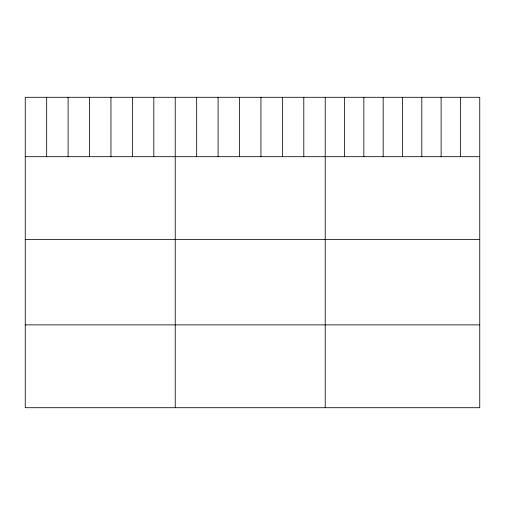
<?xml version="1.0" encoding="UTF-8"?>
<svg xmlns="http://www.w3.org/2000/svg" width="505" height="505" viewBox="0 0 505 505"><rect width="100%" height="100%" fill="white"/><g stroke="black" fill="none" stroke-linecap="round" stroke-linejoin="round"><path stroke-width="0.76" d="M479.75 156.689L479.75 407.705L25.25 407.705L25.25 97.295L479.75 97.295L479.75 156.689L25.25 156.689M25.25 239.522L479.75 239.522M25.25 324.873L479.75 324.873M460.434 97.295L460.434 156.689M441.117 97.295L441.117 156.689M421.801 97.295L421.801 156.689M402.485 97.295L402.485 156.689M383.169 97.295L383.169 156.689M363.852 97.295L363.852 156.689M344.536 97.295L344.536 156.689M325.22 97.295L325.22 407.705M303.795 97.295L303.795 156.689M282.364 97.295L282.364 156.689M260.94 97.295L260.94 156.689M239.515 97.295L239.515 156.689M218.091 97.295L218.091 156.689M196.66 97.295L196.66 156.689M175.235 97.295L175.235 407.705M153.81 97.295L153.81 156.689M132.379 97.295L132.379 156.689M110.955 97.295L110.955 156.689M89.53 97.295L89.53 156.689M68.106 97.295L68.106 156.689M46.675 97.295L46.675 156.689"/></g></svg>
